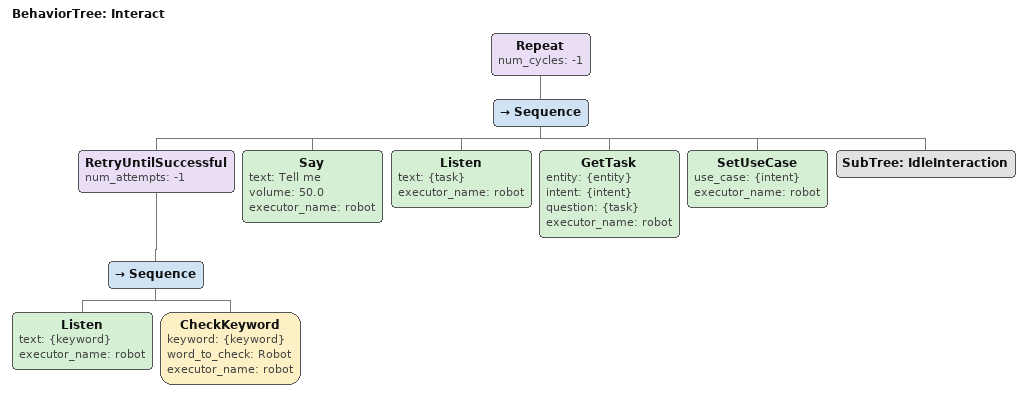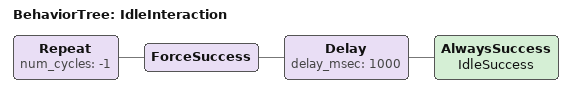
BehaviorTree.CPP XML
<?xml version="1.0" encoding="UTF-8"?>
<root BTCPP_format="4"
      main_tree_to_execute="Interact">
  <BehaviorTree ID="Interact">
    <Repeat num_cycles="-1">
      <Sequence>
        <RetryUntilSuccessful num_attempts="-1">
          <Sequence>
            <Listen text="{keyword}"
                    executor_name="robot"/>
            <CheckKeyword keyword="{keyword}"
                          word_to_check="Robot"
                          executor_name="robot"/>
          </Sequence>
        </RetryUntilSuccessful>
        <Say text="Tell me"
             volume="50.0"
             executor_name="robot"/>
        <Listen text="{task}"
                executor_name="robot"/>
        <GetTask entity="{entity}"
                 intent="{intent}"
                 question="{task}"
                 executor_name="robot"/>
        <SetUseCase use_case="{intent}"
                    executor_name="robot"/>
        <SubTree ID="IdleInteraction"/>
      </Sequence>
    </Repeat>
  </BehaviorTree>

  <BehaviorTree ID="IdleInteraction">
  <Repeat num_cycles="-1">
    <ForceSuccess>
      <Delay delay_msec="1000">
        <AlwaysSuccess name="IdleSuccess"/>
      </Delay>
    </ForceSuccess>
  </Repeat>
</BehaviorTree>

</root>
